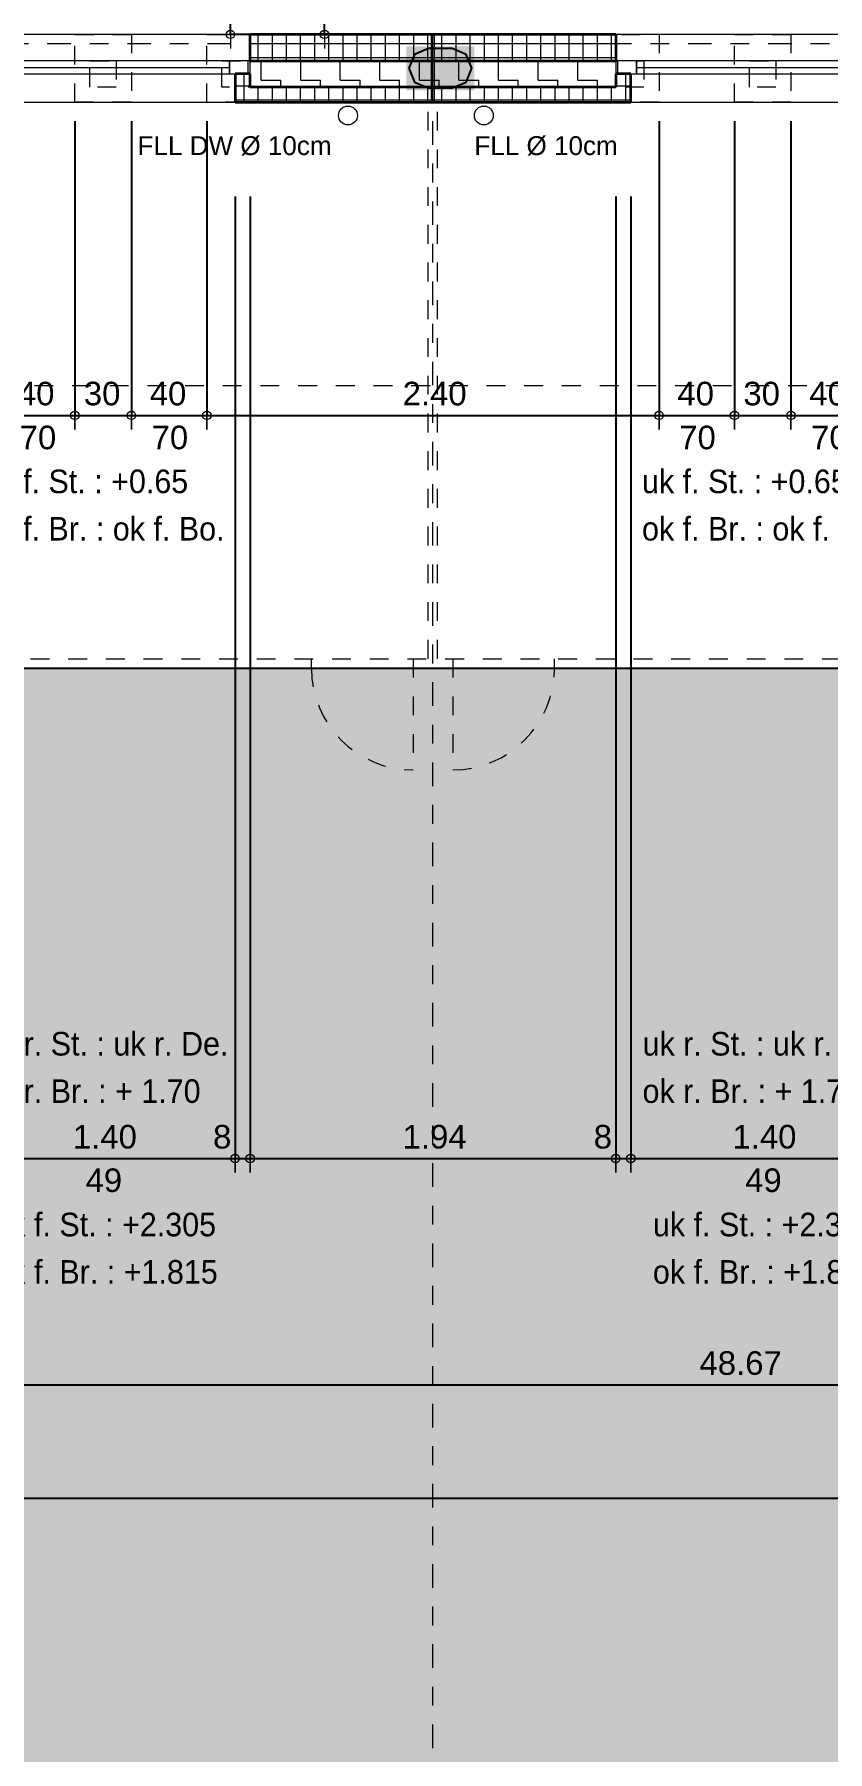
# Model space of a CAD drawing. Header units: metres. Extents: x -117 to -12, y 122 to 163.
# Drawn here: x -56.54 to -52.33, y 126.69 to 135.8 of the extents above; entities that cross this region are included whole.
import ezdxf

# ---------------------------------------------------------------- set-up
doc = ezdxf.new("R2010")
doc.units = ezdxf.units.M
doc.header["$PDMODE"] = 65
for name, pattern in [('AUSGEZOGEN', [0]), ('GETRENNT2_S10', [0.255, 0.125, -0.065, 0, -0.065]), ('PHANTOM2_S8', [0.13, 0.05, -0.04, 0, -0.04]), ('PUNKT2_S9', [0.175, 0.075, -0.05, 0, -0.05]), ('STRICHLINIE2_S3', [0.125, 0.075, -0.05]), ('STRICHLINIE_S4', [0.165, 0.125, -0.04]), ('VERDECKT2_S2', [0.09, 0.05, -0.04])]:
    doc.linetypes.add(name, pattern=pattern)
doc.layers.add('XR$1$_3807', color=7, linetype='Continuous')
for name, color, linetype, lineweight in [('XR$1$Bauachsen_grob', 7, 'GETRENNT2_S10', 13), ('XR$1$Bauherr', 203, 'VERDECKT2_S2', 13), ('XR$1$Beton_verdeckt_vorne', 7, 'STRICHLINIE2_S3', 13), ('XR$1$Daemmung', 7, 'AUSGEZOGEN', 18), ('XR$1$Fenster', 7, 'AUSGEZOGEN', 18), ('XR$1$Fensterbruestung', 7, 'AUSGEZOGEN', 25), ('XR$1$Gartenanlagen', 117, 'STRICHLINIE_S4', 13), ('XR$1$Hilfskonstruktion', 5, 'VERDECKT2_S2', 13), ('XR$1$Sanitaer_Allgemein_HK', 5, 'VERDECKT2_S2', 25), ('XR$1$Strasse__Wege', 117, 'AUSGEZOGEN', 25), ('XR$1$Text_Koten', 7, 'AUSGEZOGEN', 25), ('XR$1$Text_Werkplan_Ausfuehrung', 7, 'AUSGEZOGEN', 25), ('XR$1$Wand_Fertigelement', 7, 'AUSGEZOGEN', 35), ('XR$1$Werkplan-_Ausfuehrungsmasse', 7, 'AUSGEZOGEN', 13)]:
    doc.layers.add(name, color=color, linetype=linetype, lineweight=lineweight)
doc.styles.add('ARIAL', font='ARIAL.TTF')
doc.dimstyles.new('_DIMSTYLE_10', dxfattribs={"dimtxt": 0.125, "dimasz": 0.15, "dimexe": 0, "dimexo": 0, "dimgap": 0.0625, "dimtad": 2, "dimdec": 1, "dimlfac": 100, "dimrnd": 0.5, "dimzin": 4, "dimdsep": 46, "dimtxsty": 'ARIAL', "dimblk1": 'ALL_ML_KREIS', "dimblk2": 'ALL_ML_KREIS', "dimsah": 1, "dimcen": 0, "dimclrd": 256, "dimclre": 256, "dimclrt": 256, "dimadec": 0, "dimazin": 0, "dimtfac": 1, "dimtdec": 0, "dimtix": 1, "dimtmove": 2, "dimatfit": 3, "dimfxl": 0, "dimtvp": 1.2, "dimtzin": 0, "dimlwd": 0, "dimlwe": -1, "dimarcsym": 0})
doc.dimstyles.new('_DIMSTYLE_11', dxfattribs={"dimtxt": 0.125, "dimasz": 0.15, "dimexe": 0, "dimexo": 0, "dimgap": 0.0625, "dimtad": 2, "dimdec": 3, "dimrnd": 0.005, "dimzin": 4, "dimdsep": 46, "dimtxsty": 'ARIAL', "dimblk1": 'ALL_ML_KREIS', "dimblk2": 'ALL_ML_KREIS', "dimsah": 1, "dimcen": 0, "dimclrd": 256, "dimclre": 256, "dimclrt": 256, "dimadec": 0, "dimazin": 0, "dimtfac": 1, "dimtdec": 0, "dimtix": 1, "dimtmove": 2, "dimatfit": 3, "dimfxl": 0, "dimtzin": 0, "dimlwd": 0, "dimlwe": -1, "dimarcsym": 0})
doc.dimstyles.new('_DIMSTYLE_12', dxfattribs={"dimtxt": 0.125, "dimasz": 0.15, "dimexe": 0, "dimexo": 0, "dimgap": 0.0625, "dimtad": 2, "dimrnd": 0.005, "dimzin": 4, "dimdsep": 46, "dimtxsty": 'ARIAL', "dimblk1": 'ALL_ML_KREIS', "dimblk2": 'ALL_ML_KREIS', "dimsah": 1, "dimcen": 0, "dimclrd": 256, "dimclre": 256, "dimclrt": 256, "dimadec": 0, "dimazin": 0, "dimtfac": 1, "dimtdec": 0, "dimtix": 1, "dimtmove": 2, "dimatfit": 3, "dimfxl": 0, "dimtzin": 0, "dimlwd": 0, "dimlwe": -1, "dimarcsym": 0})
pattern_1 = [(0, (0, 0), (0, 0.075), []), (90, (0, 0), (-0.075, 5e-18), [])]

# ---------------------------------------------------------------- blocks, each defined once
blk = doc.blocks.new('COMPLEXOBJECT_2')
at = {"layer": 'XR$1$Bauherr', "linetype": 'PHANTOM2_S8'}
blk.add_line((-72.1382, 133.9371), (-28.4581, 133.9371), dxfattribs=at)
blk = doc.blocks.new('COMPLEXOBJECT_3')
at = {"layer": 'XR$1$Bauherr'}
for p, q in [((-54.4481, 132.488), (-54.4481, 135.438)), ((-54.3981, 132.488), (-54.3981, 135.438)), ((-71.5581, 132.488), (-31.5681, 132.488)), ((-55.0681, 132.438), (-55.0681, 132.488)), ((-54.5281, 132.488), (-54.5281, 131.898)), ((-54.3181, 132.488), (-54.3181, 131.898)), ((-53.7781, 132.438), (-53.7781, 132.488)), ((-71.6081, 132.438), (-31.5181, 132.438))]:
    blk.add_line(p, q, dxfattribs=at)
for centre, start, end in [((-54.5281, 132.438), 180, 270), ((-54.3181, 132.438), 270, 0)]:
    blk.add_arc(centre, 0.54, start, end, dxfattribs=at)
blk = doc.blocks.new('COMPLEXOBJECT_16')
at = {"layer": 'XR$1$Beton_verdeckt_vorne'}
for p, q in [((-56.3231, 135.798), (-56.0231, 135.798)), ((-56.3231, 135.438), (-56.3231, 135.798)), ((-56.0231, 135.798), (-56.0231, 135.438)), ((-55.6231, 135.798), (-53.2231, 135.798)), ((-55.6231, 135.438), (-55.6231, 135.798)), ((-53.2231, 135.798), (-53.2231, 135.438)), ((-52.8231, 135.798), (-52.5231, 135.798)), ((-52.8231, 135.438), (-52.8231, 135.798)), ((-52.5231, 135.798), (-52.5231, 135.438)), ((-56.2431, 135.518), (-56.2431, 135.658)), ((-56.2431, 135.658), (-56.1031, 135.658)), ((-56.1031, 135.658), (-56.1031, 135.518)), ((-55.5431, 135.518), (-55.5431, 135.658)), ((-55.5431, 135.658), (-53.3031, 135.658)), ((-53.3031, 135.658), (-53.3031, 135.518)), ((-52.7431, 135.518), (-52.7431, 135.658)), ((-52.7431, 135.658), (-52.6031, 135.658)), ((-52.6031, 135.658), (-52.6031, 135.518)), ((-56.1031, 135.518), (-56.2431, 135.518)), ((-53.3031, 135.518), (-55.5431, 135.518)), ((-52.6031, 135.518), (-52.7431, 135.518)), ((-56.0231, 135.438), (-56.3231, 135.438)), ((-53.2231, 135.438), (-55.6231, 135.438)), ((-52.5231, 135.438), (-52.8231, 135.438))]:
    blk.add_line(p, q, dxfattribs=at)
blk = doc.blocks.new('ALL_ML_KREIS')
at = {"color": 0, "linetype": 'ByBlock', "lineweight": -2}
for p, q in [((-1, 0), (0.5, 0)), ((0, -0.5), (0, 0.5))]:
    blk.add_line(p, q, dxfattribs=at)
blk.add_circle((0, 0), 0.15, dxfattribs=at)
blk = doc.blocks.new('*D266')
at = {"layer": 'DEFPOINTS'}
for p in [(-77.1306, 135.438), (-19.9881, 130.838), (-77.1306, 128.038)]:
    blk.add_point(p, dxfattribs=at)
at = {"layer": 'XR$1$Werkplan-_Ausfuehrungsmasse', "lineweight": -2}
for p, q in [((-77.1306, 128.638), (-77.1306, 128.038)), ((-19.9881, 128.638), (-19.9881, 128.038)), ((-77.1306, 128.038), (-19.9881, 128.038))]:
    blk.add_line(p, q, dxfattribs=at)
at = {"layer": 'XR$1$Werkplan-_Ausfuehrungsmasse', "xscale": 0.15, "yscale": 0.15, "zscale": 0.15, "rotation": 180}
blk.add_blockref('ALL_ML_KREIS', (-77.1306, 128.038), dxfattribs=at)
at = {"layer": 'XR$1$Werkplan-_Ausfuehrungsmasse', "xscale": 0.15, "yscale": 0.15, "zscale": 0.15}
blk.add_blockref('ALL_ML_KREIS', (-19.9881, 128.038), dxfattribs=at)
at = {"layer": 'XR$1$Werkplan-_Ausfuehrungsmasse', "insert": (-48.5549, 128.1527), "char_height": 0.125, "width": 0.625, "attachment_point": 5, "style": 'ARIAL'}
blk.add_mtext('\\A1;{\\A1;{57.14\\H0.082500;\\S^ ;}}', dxfattribs=at)
blk = doc.blocks.new('*D268')
at = {"layer": 'DEFPOINTS'}
for p in [(-77.1306, 135.438), (-28.4581, 130.838), (-77.1306, 128.638)]:
    blk.add_point(p, dxfattribs=at)
at = {"layer": 'XR$1$Werkplan-_Ausfuehrungsmasse', "lineweight": -2}
for p, q in [((-77.1306, 129.838), (-77.1306, 128.638)), ((-28.4581, 129.838), (-28.4581, 128.638)), ((-77.1306, 128.638), (-28.4581, 128.638))]:
    blk.add_line(p, q, dxfattribs=at)
at = {"layer": 'XR$1$Werkplan-_Ausfuehrungsmasse', "xscale": 0.15, "yscale": 0.15, "zscale": 0.15, "rotation": 180}
blk.add_blockref('ALL_ML_KREIS', (-77.1306, 128.638), dxfattribs=at)
at = {"layer": 'XR$1$Werkplan-_Ausfuehrungsmasse', "xscale": 0.15, "yscale": 0.15, "zscale": 0.15}
blk.add_blockref('ALL_ML_KREIS', (-28.4581, 128.638), dxfattribs=at)
at = {"layer": 'XR$1$Werkplan-_Ausfuehrungsmasse', "insert": (-52.7901, 128.7527), "char_height": 0.125, "width": 0.625, "attachment_point": 5, "style": 'ARIAL'}
blk.add_mtext('\\A1;{\\A1;{48.67\\H0.082500;\\S^ ;}}', dxfattribs=at)
blk = doc.blocks.new('*D346')
at = {"layer": 'DEFPOINTS'}
for p in [(-54.4981, 138.893), (-54.9981, 135.798), (-54.4981, 135.798)]:
    blk.add_point(p, dxfattribs=at)
at = {"layer": 'XR$1$Werkplan-_Ausfuehrungsmasse', "lineweight": -2}
for p, q in [((-54.5981, 138.893), (-54.9981, 138.893)), ((-54.9981, 135.798), (-54.9981, 138.893)), ((-54.5981, 135.798), (-54.9981, 135.798))]:
    blk.add_line(p, q, dxfattribs=at)
at = {"layer": 'XR$1$Werkplan-_Ausfuehrungsmasse', "xscale": 0.15, "yscale": 0.15, "zscale": 0.15}
for p, rotation in [((-54.9981, 138.893), 90), ((-54.9981, 135.798), 270)]:
    blk.add_blockref('ALL_ML_KREIS', p, dxfattribs=dict(at, rotation=rotation))
at = {"layer": 'XR$1$Werkplan-_Ausfuehrungsmasse', "insert": (-55.1128, 137.3673), "char_height": 0.125, "width": 0.625, "attachment_point": 5, "rotation": 90, "style": 'ARIAL'}
blk.add_mtext('\\A1;{\\A1;{3.09\\H0.082500;\\S5^ ;}}', dxfattribs=at)
blk = doc.blocks.new('*D351')
at = {"layer": 'DEFPOINTS'}
for p in [(-54.4981, 138.868), (-55.4981, 135.798), (-54.4981, 135.798)]:
    blk.add_point(p, dxfattribs=at)
at = {"layer": 'XR$1$Werkplan-_Ausfuehrungsmasse', "lineweight": -2}
for p, q in [((-54.5981, 138.868), (-55.4981, 138.868)), ((-55.4981, 135.798), (-55.4981, 138.868)), ((-55.0981, 135.798), (-55.4981, 135.798))]:
    blk.add_line(p, q, dxfattribs=at)
at = {"layer": 'XR$1$Werkplan-_Ausfuehrungsmasse', "xscale": 0.15, "yscale": 0.15, "zscale": 0.15}
for p, rotation in [((-55.4981, 138.868), 90), ((-55.4981, 135.798), 270)]:
    blk.add_blockref('ALL_ML_KREIS', p, dxfattribs=dict(at, rotation=rotation))
at = {"layer": 'XR$1$Werkplan-_Ausfuehrungsmasse', "insert": (-55.6128, 137.3421), "char_height": 0.125, "width": 0.5, "attachment_point": 5, "rotation": 90, "style": 'ARIAL'}
blk.add_mtext('\\A1;{\\A1;{3.07\\H0.082500;\\S^ ;}}', dxfattribs=at)
blk = doc.blocks.new('COMPLEXOBJECT_20')
at = {"layer": 'XR$1$Bauachsen_grob', "color": 8}
for p, q in [((-54.4231, 126.7126), (-54.4231, 153.848)), ((-14.2693, 135.748), (-86.2481, 135.748))]:
    blk.add_line(p, q, dxfattribs=at)
blk = doc.blocks.new('Fenster_$F1')
at = {"layer": 'XR$1$_3807', "color": 7, "linetype": 'AUSGEZOGEN', "lineweight": 13}
blk.add_line((0.11, 0.035), (1.45, 0.035), dxfattribs=at)
for points in [[(0.01, 0), (0.11, 0), (0.11, 0.07), (0.01, 0.07), (0.01, 0)], [(0.11, 0), (1.45, 0), (1.45, 0.07), (0.11, 0.07), (0.11, 0)], [(1.45, 0), (1.55, 0), (1.55, 0.07), (1.45, 0.07), (1.45, 0)]]:
    blk.add_lwpolyline(points, close=True, dxfattribs=at)
blk = doc.blocks.new('*D769')
at = {"layer": 'DEFPOINTS'}
for p in [(-56.7231, 135.438), (-56.3231, 135.438), (-56.7231, 133.778)]:
    blk.add_point(p, dxfattribs=at)
at = {"layer": 'XR$1$Werkplan-_Ausfuehrungsmasse', "lineweight": -2}
for p, q in [((-56.7231, 135.338), (-56.7231, 133.778)), ((-56.3231, 135.338), (-56.3231, 133.778)), ((-56.7231, 133.778), (-56.3231, 133.778))]:
    blk.add_line(p, q, dxfattribs=at)
at = {"layer": 'XR$1$Werkplan-_Ausfuehrungsmasse', "xscale": 0.15, "yscale": 0.15, "zscale": 0.15, "rotation": 180}
blk.add_blockref('ALL_ML_KREIS', (-56.7231, 133.778), dxfattribs=at)
at = {"layer": 'XR$1$Werkplan-_Ausfuehrungsmasse', "xscale": 0.15, "yscale": 0.15, "zscale": 0.15}
blk.add_blockref('ALL_ML_KREIS', (-56.3231, 133.778), dxfattribs=at)
at = {"layer": 'XR$1$Werkplan-_Ausfuehrungsmasse', "insert": (-56.5286, 133.8927), "char_height": 0.125, "width": 0.5, "attachment_point": 5, "style": 'ARIAL'}
blk.add_mtext('\\A1;{\\A1;{40\\H0.082500;\\S^ ;}}', dxfattribs=at)
at = {"layer": 'XR$1$Werkplan-_Ausfuehrungsmasse', "insert": (-56.6161, 133.7233), "char_height": 0.125, "width": 0.00625, "attachment_point": 1, "line_spacing_factor": 0.60241, "style": 'ARIAL'}
blk.add_mtext('\\A1;{70\\H0.082500;\\S^ ;}', dxfattribs=at)
blk = doc.blocks.new('*D770')
at = {"layer": 'DEFPOINTS'}
for p in [(-56.3231, 135.438), (-56.0231, 135.438), (-56.3231, 133.778)]:
    blk.add_point(p, dxfattribs=at)
at = {"layer": 'XR$1$Werkplan-_Ausfuehrungsmasse', "lineweight": -2}
for p, q in [((-56.3231, 135.338), (-56.3231, 133.778)), ((-56.0231, 135.338), (-56.0231, 133.778)), ((-56.3231, 133.778), (-56.0231, 133.778))]:
    blk.add_line(p, q, dxfattribs=at)
at = {"layer": 'XR$1$Werkplan-_Ausfuehrungsmasse', "xscale": 0.15, "yscale": 0.15, "zscale": 0.15, "rotation": 180}
blk.add_blockref('ALL_ML_KREIS', (-56.3231, 133.778), dxfattribs=at)
at = {"layer": 'XR$1$Werkplan-_Ausfuehrungsmasse', "xscale": 0.15, "yscale": 0.15, "zscale": 0.15}
blk.add_blockref('ALL_ML_KREIS', (-56.0231, 133.778), dxfattribs=at)
at = {"layer": 'XR$1$Werkplan-_Ausfuehrungsmasse', "insert": (-56.1786, 133.8928), "char_height": 0.125, "width": 0.5, "attachment_point": 5, "style": 'ARIAL'}
blk.add_mtext('\\A1;{\\A1;{30\\H0.082500;\\S^ ;}}', dxfattribs=at)
blk = doc.blocks.new('*D771')
at = {"layer": 'DEFPOINTS'}
for p in [(-56.0231, 135.438), (-55.6231, 135.438), (-56.0231, 133.778)]:
    blk.add_point(p, dxfattribs=at)
at = {"layer": 'XR$1$Werkplan-_Ausfuehrungsmasse', "lineweight": -2}
for p, q in [((-56.0231, 135.338), (-56.0231, 133.778)), ((-55.6231, 135.338), (-55.6231, 133.778)), ((-56.0231, 133.778), (-55.6231, 133.778))]:
    blk.add_line(p, q, dxfattribs=at)
at = {"layer": 'XR$1$Werkplan-_Ausfuehrungsmasse', "xscale": 0.15, "yscale": 0.15, "zscale": 0.15, "rotation": 180}
blk.add_blockref('ALL_ML_KREIS', (-56.0231, 133.778), dxfattribs=at)
at = {"layer": 'XR$1$Werkplan-_Ausfuehrungsmasse', "xscale": 0.15, "yscale": 0.15, "zscale": 0.15}
blk.add_blockref('ALL_ML_KREIS', (-55.6231, 133.778), dxfattribs=at)
at = {"layer": 'XR$1$Werkplan-_Ausfuehrungsmasse', "insert": (-55.8286, 133.8927), "char_height": 0.125, "width": 0.5, "attachment_point": 5, "style": 'ARIAL'}
blk.add_mtext('\\A1;{\\A1;{40\\H0.082500;\\S^ ;}}', dxfattribs=at)
at = {"layer": 'XR$1$Werkplan-_Ausfuehrungsmasse', "insert": (-55.9161, 133.7233), "char_height": 0.125, "width": 0.00625, "attachment_point": 1, "line_spacing_factor": 0.60241, "style": 'ARIAL'}
blk.add_mtext('\\A1;{70\\H0.082500;\\S^ ;}', dxfattribs=at)
blk = doc.blocks.new('*D772')
at = {"layer": 'DEFPOINTS'}
for p in [(-55.6231, 135.438), (-53.2231, 135.438), (-55.6231, 133.778)]:
    blk.add_point(p, dxfattribs=at)
at = {"layer": 'XR$1$Werkplan-_Ausfuehrungsmasse', "lineweight": -2}
for p, q in [((-55.6231, 135.338), (-55.6231, 133.778)), ((-53.2231, 135.338), (-53.2231, 133.778)), ((-55.6231, 133.778), (-53.2231, 133.778))]:
    blk.add_line(p, q, dxfattribs=at)
at = {"layer": 'XR$1$Werkplan-_Ausfuehrungsmasse', "xscale": 0.15, "yscale": 0.15, "zscale": 0.15, "rotation": 180}
blk.add_blockref('ALL_ML_KREIS', (-55.6231, 133.778), dxfattribs=at)
at = {"layer": 'XR$1$Werkplan-_Ausfuehrungsmasse', "xscale": 0.15, "yscale": 0.15, "zscale": 0.15}
blk.add_blockref('ALL_ML_KREIS', (-53.2231, 133.778), dxfattribs=at)
at = {"layer": 'XR$1$Werkplan-_Ausfuehrungsmasse', "insert": (-54.4139, 133.8927), "char_height": 0.125, "width": 0.5, "attachment_point": 5, "style": 'ARIAL'}
blk.add_mtext('\\A1;{\\A1;{2.40\\H0.082500;\\S^ ;}}', dxfattribs=at)
blk = doc.blocks.new('*D773')
at = {"layer": 'DEFPOINTS'}
for p in [(-53.2231, 135.438), (-52.8231, 135.438), (-53.2231, 133.778)]:
    blk.add_point(p, dxfattribs=at)
at = {"layer": 'XR$1$Werkplan-_Ausfuehrungsmasse', "lineweight": -2}
for p, q in [((-53.2231, 135.338), (-53.2231, 133.778)), ((-52.8231, 135.338), (-52.8231, 133.778)), ((-53.2231, 133.778), (-52.8231, 133.778))]:
    blk.add_line(p, q, dxfattribs=at)
at = {"layer": 'XR$1$Werkplan-_Ausfuehrungsmasse', "xscale": 0.15, "yscale": 0.15, "zscale": 0.15, "rotation": 180}
blk.add_blockref('ALL_ML_KREIS', (-53.2231, 133.778), dxfattribs=at)
at = {"layer": 'XR$1$Werkplan-_Ausfuehrungsmasse', "xscale": 0.15, "yscale": 0.15, "zscale": 0.15}
blk.add_blockref('ALL_ML_KREIS', (-52.8231, 133.778), dxfattribs=at)
at = {"layer": 'XR$1$Werkplan-_Ausfuehrungsmasse', "insert": (-53.0286, 133.8927), "char_height": 0.125, "width": 0.5, "attachment_point": 5, "style": 'ARIAL'}
blk.add_mtext('\\A1;{\\A1;{40\\H0.082500;\\S^ ;}}', dxfattribs=at)
at = {"layer": 'XR$1$Werkplan-_Ausfuehrungsmasse', "insert": (-53.1161, 133.7233), "char_height": 0.125, "width": 0.00625, "attachment_point": 1, "line_spacing_factor": 0.60241, "style": 'ARIAL'}
blk.add_mtext('\\A1;{70\\H0.082500;\\S^ ;}', dxfattribs=at)
blk = doc.blocks.new('*D774')
at = {"layer": 'DEFPOINTS'}
for p in [(-52.8231, 135.438), (-52.5231, 135.438), (-52.8231, 133.778)]:
    blk.add_point(p, dxfattribs=at)
at = {"layer": 'XR$1$Werkplan-_Ausfuehrungsmasse', "lineweight": -2}
for p, q in [((-52.8231, 135.338), (-52.8231, 133.778)), ((-52.5231, 135.338), (-52.5231, 133.778)), ((-52.8231, 133.778), (-52.5231, 133.778))]:
    blk.add_line(p, q, dxfattribs=at)
at = {"layer": 'XR$1$Werkplan-_Ausfuehrungsmasse', "xscale": 0.15, "yscale": 0.15, "zscale": 0.15, "rotation": 180}
blk.add_blockref('ALL_ML_KREIS', (-52.8231, 133.778), dxfattribs=at)
at = {"layer": 'XR$1$Werkplan-_Ausfuehrungsmasse', "xscale": 0.15, "yscale": 0.15, "zscale": 0.15}
blk.add_blockref('ALL_ML_KREIS', (-52.5231, 133.778), dxfattribs=at)
at = {"layer": 'XR$1$Werkplan-_Ausfuehrungsmasse', "insert": (-52.6786, 133.8928), "char_height": 0.125, "width": 0.5, "attachment_point": 5, "style": 'ARIAL'}
blk.add_mtext('\\A1;{\\A1;{30\\H0.082500;\\S^ ;}}', dxfattribs=at)
blk = doc.blocks.new('*D775')
at = {"layer": 'DEFPOINTS'}
for p in [(-52.5231, 135.438), (-52.1231, 135.438), (-52.5231, 133.778)]:
    blk.add_point(p, dxfattribs=at)
at = {"layer": 'XR$1$Werkplan-_Ausfuehrungsmasse', "lineweight": -2}
for p, q in [((-52.5231, 135.338), (-52.5231, 133.778)), ((-52.1231, 135.338), (-52.1231, 133.778)), ((-52.5231, 133.778), (-52.1231, 133.778))]:
    blk.add_line(p, q, dxfattribs=at)
at = {"layer": 'XR$1$Werkplan-_Ausfuehrungsmasse', "xscale": 0.15, "yscale": 0.15, "zscale": 0.15, "rotation": 180}
blk.add_blockref('ALL_ML_KREIS', (-52.5231, 133.778), dxfattribs=at)
at = {"layer": 'XR$1$Werkplan-_Ausfuehrungsmasse', "xscale": 0.15, "yscale": 0.15, "zscale": 0.15}
blk.add_blockref('ALL_ML_KREIS', (-52.1231, 133.778), dxfattribs=at)
at = {"layer": 'XR$1$Werkplan-_Ausfuehrungsmasse', "insert": (-52.3286, 133.8927), "char_height": 0.125, "width": 0.5, "attachment_point": 5, "style": 'ARIAL'}
blk.add_mtext('\\A1;{\\A1;{40\\H0.082500;\\S^ ;}}', dxfattribs=at)
at = {"layer": 'XR$1$Werkplan-_Ausfuehrungsmasse', "insert": (-52.4161, 133.7233), "char_height": 0.125, "width": 0.00625, "attachment_point": 1, "line_spacing_factor": 0.60241, "style": 'ARIAL'}
blk.add_mtext('\\A1;{70\\H0.082500;\\S^ ;}', dxfattribs=at)
blk = doc.blocks.new('*D833')
at = {"layer": 'DEFPOINTS'}
for p in [(-56.8731, 135.438), (-55.4731, 135.438), (-56.8731, 129.838)]:
    blk.add_point(p, dxfattribs=at)
at = {"layer": 'XR$1$Werkplan-_Ausfuehrungsmasse', "lineweight": -2}
for p, q in [((-56.8731, 134.938), (-56.8731, 129.838)), ((-55.4731, 134.938), (-55.4731, 129.838)), ((-56.8731, 129.838), (-55.4731, 129.838))]:
    blk.add_line(p, q, dxfattribs=at)
at = {"layer": 'XR$1$Werkplan-_Ausfuehrungsmasse', "xscale": 0.15, "yscale": 0.15, "zscale": 0.15, "rotation": 180}
blk.add_blockref('ALL_ML_KREIS', (-56.8731, 129.838), dxfattribs=at)
at = {"layer": 'XR$1$Werkplan-_Ausfuehrungsmasse', "xscale": 0.15, "yscale": 0.15, "zscale": 0.15}
blk.add_blockref('ALL_ML_KREIS', (-55.4731, 129.838), dxfattribs=at)
at = {"layer": 'XR$1$Werkplan-_Ausfuehrungsmasse', "insert": (-56.1639, 129.9527), "char_height": 0.125, "width": 0.5, "attachment_point": 5, "style": 'ARIAL'}
blk.add_mtext('\\A1;{\\A1;{1.40\\H0.082500;\\S^ ;}}', dxfattribs=at)
at = {"layer": 'XR$1$Werkplan-_Ausfuehrungsmasse', "insert": (-56.2664, 129.7854), "char_height": 0.125, "width": 0.00625, "attachment_point": 1, "line_spacing_factor": 0.60241, "style": 'ARIAL'}
blk.add_mtext('\\A1;{49\\H0.082500;\\S^ ;}', dxfattribs=at)
blk = doc.blocks.new('*D834')
at = {"layer": 'DEFPOINTS'}
for p in [(-55.3931, 135.518), (-55.4731, 135.438), (-55.4731, 129.838)]:
    blk.add_point(p, dxfattribs=at)
at = {"layer": 'XR$1$Werkplan-_Ausfuehrungsmasse', "lineweight": -2}
for p, q in [((-55.4731, 134.938), (-55.4731, 129.838)), ((-55.3931, 134.938), (-55.3931, 129.838)), ((-55.4731, 129.838), (-55.3931, 129.838))]:
    blk.add_line(p, q, dxfattribs=at)
at = {"layer": 'XR$1$Werkplan-_Ausfuehrungsmasse', "xscale": 0.15, "yscale": 0.15, "zscale": 0.15, "rotation": 180}
blk.add_blockref('ALL_ML_KREIS', (-55.4731, 129.838), dxfattribs=at)
at = {"layer": 'XR$1$Werkplan-_Ausfuehrungsmasse', "xscale": 0.15, "yscale": 0.15, "zscale": 0.15}
blk.add_blockref('ALL_ML_KREIS', (-55.3931, 129.838), dxfattribs=at)
at = {"layer": 'XR$1$Werkplan-_Ausfuehrungsmasse', "insert": (-55.5413, 129.9527), "char_height": 0.125, "width": 0.375, "attachment_point": 5, "style": 'ARIAL'}
blk.add_mtext('\\A1;{\\A1;{8\\H0.082500;\\S^ ;}}', dxfattribs=at)
blk = doc.blocks.new('*D835')
at = {"layer": 'DEFPOINTS'}
for p in [(-55.3931, 135.518), (-53.4531, 135.518), (-55.3931, 129.838)]:
    blk.add_point(p, dxfattribs=at)
at = {"layer": 'XR$1$Werkplan-_Ausfuehrungsmasse', "lineweight": -2}
for p, q in [((-55.3931, 134.938), (-55.3931, 129.838)), ((-53.4531, 134.938), (-53.4531, 129.838)), ((-55.3931, 129.838), (-53.4531, 129.838))]:
    blk.add_line(p, q, dxfattribs=at)
at = {"layer": 'XR$1$Werkplan-_Ausfuehrungsmasse', "xscale": 0.15, "yscale": 0.15, "zscale": 0.15, "rotation": 180}
blk.add_blockref('ALL_ML_KREIS', (-55.3931, 129.838), dxfattribs=at)
at = {"layer": 'XR$1$Werkplan-_Ausfuehrungsmasse', "xscale": 0.15, "yscale": 0.15, "zscale": 0.15}
blk.add_blockref('ALL_ML_KREIS', (-53.4531, 129.838), dxfattribs=at)
at = {"layer": 'XR$1$Werkplan-_Ausfuehrungsmasse', "insert": (-54.4138, 129.9527), "char_height": 0.125, "width": 0.5, "attachment_point": 5, "style": 'ARIAL'}
blk.add_mtext('\\A1;{\\A1;{1.94\\H0.082500;\\S^ ;}}', dxfattribs=at)
blk = doc.blocks.new('*D836')
at = {"layer": 'DEFPOINTS'}
for p in [(-53.4531, 135.518), (-53.3731, 135.438), (-53.4531, 129.838)]:
    blk.add_point(p, dxfattribs=at)
at = {"layer": 'XR$1$Werkplan-_Ausfuehrungsmasse', "lineweight": -2}
for p, q in [((-53.4531, 134.938), (-53.4531, 129.838)), ((-53.3731, 134.938), (-53.3731, 129.838)), ((-53.4531, 129.838), (-53.3731, 129.838))]:
    blk.add_line(p, q, dxfattribs=at)
at = {"layer": 'XR$1$Werkplan-_Ausfuehrungsmasse', "xscale": 0.15, "yscale": 0.15, "zscale": 0.15, "rotation": 180}
blk.add_blockref('ALL_ML_KREIS', (-53.4531, 129.838), dxfattribs=at)
at = {"layer": 'XR$1$Werkplan-_Ausfuehrungsmasse', "xscale": 0.15, "yscale": 0.15, "zscale": 0.15}
blk.add_blockref('ALL_ML_KREIS', (-53.3731, 129.838), dxfattribs=at)
at = {"layer": 'XR$1$Werkplan-_Ausfuehrungsmasse', "insert": (-53.5213, 129.9527), "char_height": 0.125, "width": 0.375, "attachment_point": 5, "style": 'ARIAL'}
blk.add_mtext('\\A1;{\\A1;{8\\H0.082500;\\S^ ;}}', dxfattribs=at)
blk = doc.blocks.new('*D837')
at = {"layer": 'DEFPOINTS'}
for p in [(-53.3731, 135.438), (-51.9731, 135.438), (-53.3731, 129.838)]:
    blk.add_point(p, dxfattribs=at)
at = {"layer": 'XR$1$Werkplan-_Ausfuehrungsmasse', "lineweight": -2}
for p, q in [((-53.3731, 134.938), (-53.3731, 129.838)), ((-51.9731, 134.938), (-51.9731, 129.838)), ((-53.3731, 129.838), (-51.9731, 129.838))]:
    blk.add_line(p, q, dxfattribs=at)
at = {"layer": 'XR$1$Werkplan-_Ausfuehrungsmasse', "xscale": 0.15, "yscale": 0.15, "zscale": 0.15, "rotation": 180}
blk.add_blockref('ALL_ML_KREIS', (-53.3731, 129.838), dxfattribs=at)
at = {"layer": 'XR$1$Werkplan-_Ausfuehrungsmasse', "xscale": 0.15, "yscale": 0.15, "zscale": 0.15}
blk.add_blockref('ALL_ML_KREIS', (-51.9731, 129.838), dxfattribs=at)
at = {"layer": 'XR$1$Werkplan-_Ausfuehrungsmasse', "insert": (-52.6639, 129.9527), "char_height": 0.125, "width": 0.5, "attachment_point": 5, "style": 'ARIAL'}
blk.add_mtext('\\A1;{\\A1;{1.40\\H0.082500;\\S^ ;}}', dxfattribs=at)
at = {"layer": 'XR$1$Werkplan-_Ausfuehrungsmasse', "insert": (-52.7664, 129.7854), "char_height": 0.125, "width": 0.00625, "attachment_point": 1, "line_spacing_factor": 0.60241, "style": 'ARIAL'}
blk.add_mtext('\\A1;{49\\H0.082500;\\S^ ;}', dxfattribs=at)

msp = doc.modelspace()

# ---------------------------------------------------------------- hatches: boundary and pattern name
at = {"layer": 'XR$1$Daemmung', "lineweight": 13}
h = msp.add_hatch(dxfattribs=at)
h.set_pattern_fill('MUSTER', color=256, scale=0.105, style=0, pattern_type=2)
h.set_pattern_definition([(0, (0.21, 0.21), (0.105, 0.105), [0.105, -0.105]), (90, (0.21, 0.21), (-0.105, 0.105), [0.105, -0.105])])
h.paths.add_polyline_path([(-55.3931, 135.658), (-55.3931, 135.518), (-53.4531, 135.518), (-53.4531, 135.658)], flags=0)
at = {"layer": 'XR$1$Gartenanlagen', "linetype": 'AUSGEZOGEN', "lineweight": -3}
h = msp.add_hatch(color=254, dxfattribs=at)
h.paths.add_polyline_path([(-28.4581, 146.738), (-28.4581, 149.458), (-28.4581, 149.758), (-30.393, 151.7134), (-32.1607, 149.9457), (-33.9285, 151.7134), (-35.6963, 149.9457), (-37.464, 151.7134), (-39.2318, 149.9457), (-45.449, 156.158), (-71.7431, 156.158), (-71.7431, 146.738)])
h.paths.add_polyline_path([(-80.8054, 151.7796), (-80.8054, 156.158), (-98.7957, 156.158), (-99.026, 156.1587), (-99.026, 156.158), (-99.1625, 156.0402), (-104.6764, 151.253), (-108.8664, 122.9999), (-31.5181, 122.8431), (-31.5181, 132.438), (-71.6081, 132.438), (-71.6081, 135.438), (-72.4331, 135.438), (-72.4331, 135.378), (-73.4331, 135.378), (-73.4331, 135.438), (-80.1306, 135.438), (-80.1306, 143.738), (-75.4451, 143.738), (-75.4451, 151.7796)])
h.paths.add_polyline_path([(-83.0212, 153.948), (-83.0212, 154.448), (-86.9116, 154.448), (-86.9116, 153.948)])
h.paths.add_polyline_path([(-86.9116, 145.648), (-86.9116, 145.148), (-83.0212, 145.148), (-83.0212, 145.648)])
h.paths.add_polyline_path([(-87.8415, 144.748), (-87.8415, 155.348), (-82.6212, 155.348), (-82.6212, 144.748)], flags=16)
at = {"layer": 'XR$1$Text_Werkplan_Ausfuehrung'}
msp.add_hatch(color=7, dxfattribs=at).paths.add_polyline_path([(-54.5633, 135.5014), (-54.2029, 135.5014), (-54.2029, 135.7347), (-54.5633, 135.7347), (-54.5633, 135.618), (-54.5633, 135.618)])
h = msp.add_hatch(color=55, dxfattribs=at)
h.paths.add_polyline_path([(-54.3213, 135.5597), (-54.3712, 135.6847), (-54.3981, 135.6847), (-54.4467, 135.5597), (-54.4199, 135.5597), (-54.4095, 135.5881), (-54.3596, 135.5881), (-54.3487, 135.5597)])
h.paths.add_polyline_path([(-54.385, 135.6556), (-54.3677, 135.6093), (-54.4018, 135.6093)], flags=16)
at = {"layer": 'XR$1$Wand_Fertigelement', "lineweight": 13}
h = msp.add_hatch(dxfattribs=at)
h.set_pattern_fill('SCHRAFFUR_7', color=256, scale=0.05, style=0, pattern_type=2)
h.set_pattern_definition(pattern_1)
h.paths.add_polyline_path([(-53.4531, 135.798), (-55.3931, 135.798), (-55.3931, 135.658), (-53.4531, 135.658)], flags=0)
h = msp.add_hatch(dxfattribs=at)
h.set_pattern_fill('SCHRAFFUR_7', color=256, scale=0.05, style=0, pattern_type=2)
h.set_pattern_definition(pattern_1)
h.paths.add_polyline_path([(-55.3931, 135.438), (-55.3931, 135.518), (-55.3931, 135.588), (-55.4731, 135.588), (-55.4731, 135.518), (-55.4731, 135.438)], flags=0)
h = msp.add_hatch(dxfattribs=at)
h.set_pattern_fill('SCHRAFFUR_7', color=256, scale=0.05, style=0, pattern_type=2)
h.set_pattern_definition(pattern_1)
h.paths.add_polyline_path([(-53.3731, 135.438), (-53.3731, 135.518), (-53.3731, 135.588), (-53.4531, 135.588), (-53.4531, 135.518), (-53.4531, 135.438)], flags=0)
h = msp.add_hatch(dxfattribs=at)
h.set_pattern_fill('SCHRAFFUR_7', color=256, scale=0.05, style=0, pattern_type=2)
h.set_pattern_definition(pattern_1)
h.paths.add_polyline_path([(-53.4531, 135.438), (-53.4531, 135.518), (-55.3931, 135.518), (-55.3931, 135.438)], flags=0)

# ---------------------------------------------------------------- linework, layer by layer
at = {"layer": 'XR$1$Daemmung', "color": 5, "linetype": 'PUNKT2_S9', "lineweight": 13}
for p, q in [((-55.3931, 135.658), (-56.9531, 135.658)), ((-56.8731, 135.588), (-55.4731, 135.588)), ((-55.4731, 135.588), (-55.3931, 135.588)), ((-55.3931, 135.588), (-55.3931, 135.658)), ((-51.8931, 135.658), (-53.4531, 135.658)), ((-53.4531, 135.658), (-53.4531, 135.588)), ((-53.4531, 135.588), (-53.3731, 135.588)), ((-53.3731, 135.588), (-51.9731, 135.588))]:
    msp.add_line(p, q, dxfattribs=at)
at = {"layer": 'XR$1$Daemmung'}
for p, q in [((-55.3931, 135.588), (-55.3931, 135.658)), ((-53.4531, 135.658), (-55.3931, 135.658)), ((-53.4531, 135.658), (-53.4531, 135.588)), ((-55.3931, 135.518), (-53.4531, 135.518))]:
    msp.add_line(p, q, dxfattribs=at)
at = {"layer": 'XR$1$Fensterbruestung', "color": 7, "linetype": 'AUSGEZOGEN', "lineweight": 13}
for p, q in [((-55.3931, 135.798), (-56.9531, 135.798)), ((-51.8931, 135.798), (-53.4531, 135.798)), ((-56.8731, 135.438), (-55.4731, 135.438)), ((-53.3731, 135.438), (-51.9731, 135.438))]:
    msp.add_line(p, q, dxfattribs=at)
at = {"layer": 'XR$1$Hilfskonstruktion', "color": 30, "linetype": 'AUSGEZOGEN', "lineweight": 13}
for p, q in [((-54.4311, 135.438), (-54.4311, 135.798)), ((-54.4231, 135.438), (-54.4231, 135.798)), ((-54.4151, 135.438), (-54.4151, 135.798))]:
    msp.add_line(p, q, dxfattribs=at)
at = {"layer": 'XR$1$Sanitaer_Allgemein_HK', "color": 17, "linetype": 'AUSGEZOGEN', "lineweight": 13}
for centre in [(-54.8738, 135.368), (-54.1531, 135.368)]:
    msp.add_circle(centre, 0.05, dxfattribs=at)
at = {"layer": 'XR$1$Strasse__Wege', "color": 7}
msp.add_line((-71.6081, 132.438), (-31.5181, 132.438), dxfattribs=at)
at = {"layer": 'XR$1$Text_Werkplan_Ausfuehrung', "color": 124}
for p, q in [((-54.5203, 135.6917), (-54.5508, 135.618)), ((-54.4467, 135.7222), (-54.5203, 135.6917)), ((-54.3206, 135.7222), (-54.4467, 135.7222)), ((-54.2469, 135.6917), (-54.3206, 135.7222)), ((-54.2164, 135.618), (-54.2469, 135.6917)), ((-54.5508, 135.618), (-54.5203, 135.5444)), ((-54.2469, 135.5444), (-54.2164, 135.618)), ((-54.5203, 135.5444), (-54.4467, 135.5139)), ((-54.4467, 135.5139), (-54.3206, 135.5139)), ((-54.3206, 135.5139), (-54.2469, 135.5444))]:
    msp.add_line(p, q, dxfattribs=at)
at = {"layer": 'XR$1$Wand_Fertigelement'}
for p, q in [((-55.3931, 135.658), (-55.3931, 135.798)), ((-54.4981, 135.798), (-55.3931, 135.798)), ((-54.3481, 135.798), (-54.4981, 135.798)), ((-53.4531, 135.798), (-54.3481, 135.798)), ((-53.4531, 135.798), (-53.4531, 135.658)), ((-55.3931, 135.588), (-55.4731, 135.588)), ((-55.4731, 135.588), (-55.4731, 135.518)), ((-55.3931, 135.658), (-53.4531, 135.658)), ((-55.3931, 135.518), (-55.3931, 135.588)), ((-53.3731, 135.588), (-53.4531, 135.588)), ((-53.4531, 135.588), (-53.4531, 135.518)), ((-53.3731, 135.518), (-53.3731, 135.588)), ((-55.4731, 135.518), (-55.4731, 135.438)), ((-53.4531, 135.518), (-55.3931, 135.518)), ((-53.3731, 135.438), (-53.3731, 135.518)), ((-55.4731, 135.438), (-55.3931, 135.438)), ((-55.3931, 135.438), (-53.4531, 135.438)), ((-53.4531, 135.438), (-53.3731, 135.438))]:
    msp.add_line(p, q, dxfattribs=at)

# ---------------------------------------------------------------- block references
at = {"layer": 'XR$1$Bauachsen_grob', "color": 8, "linetype": 'AUSGEZOGEN', "lineweight": 13}
msp.add_blockref('COMPLEXOBJECT_20', (0, 0), dxfattribs=at)
at = {"layer": 'XR$1$Bauherr', "linetype": 'PHANTOM2_S8'}
msp.add_blockref('COMPLEXOBJECT_2', (0, 0), dxfattribs=at)
at = {"layer": 'XR$1$Bauherr'}
msp.add_blockref('COMPLEXOBJECT_3', (0, 0), dxfattribs=at)
at = {"layer": 'XR$1$Beton_verdeckt_vorne'}
msp.add_blockref('COMPLEXOBJECT_16', (0, 0), dxfattribs=at)
at = {"layer": 'XR$1$Fenster', "color": 7, "linetype": 'AUSGEZOGEN', "lineweight": 13}
for p in [(-56.9531, 135.588, 1.75), (-53.4531, 135.588, 1.75)]:
    msp.add_blockref('Fenster_$F1', p, dxfattribs=at)

# ---------------------------------------------------------------- texts
at = {"layer": 'XR$1$Text_Koten', "char_height": 0.125, "attachment_point": 1, "line_spacing_factor": 1.204819, "style": 'ARIAL'}
for s, insert, width in [('{\\fArial|i0|b0;\\H0.125000;\\W0.925926;\\C7;uk f. St. : +0.65}\\P{\\fArial|i0|b0;\\H0.125000;\\W0.925926;\\C7;ok f. Br. : ok f. Bo.}\\P', (-56.8136, 133.4905), 1.516042), ('{\\fArial|i0|b0;\\H0.125000;\\W0.925926;\\C7;uk f. St. : +0.65}\\P{\\fArial|i0|b0;\\H0.125000;\\W0.925926;\\C7;ok f. Br. : ok f. Bo.}\\P', (-53.3136, 133.4905), 1.516042), ('{\\fArial|i0|b0;\\H0.125000;\\W0.925926;\\C7;uk r. St. : uk r. De.}\\P{\\fArial|i0|b0;\\H0.125000;\\W0.925926;\\C7;ok r. Br. : + 1.70}\\P', (-56.8107, 130.5089), 1.516046), ('{\\fArial|i0|b0;\\H0.125000;\\W0.925926;\\C7;uk r. St. : uk r. De.}\\P{\\fArial|i0|b0;\\H0.125000;\\W0.925926;\\C7;ok r. Br. : + 1.70}\\P', (-53.3107, 130.5089), 1.516046), ('{\\fArial|i0|b0;\\H0.125000;\\W0.925926;\\C7;uk f. St. : +2.305}\\P{\\fArial|i0|b0;\\H0.125000;\\W0.925926;\\C7;ok f. Br. : +1.815}\\P', (-56.7557, 129.5505), 1.273041), ('{\\fArial|i0|b0;\\H0.125000;\\W0.925926;\\C7;uk f. St. : +2.305}\\P{\\fArial|i0|b0;\\H0.125000;\\W0.925926;\\C7;ok f. Br. : +1.815}\\P', (-53.2557, 129.5505), 1.273041)]:
    msp.add_mtext(s, dxfattribs=dict(at, insert=insert, width=width))
at = {"layer": 'XR$1$Text_Werkplan_Ausfuehrung', "color": 7, "linetype": 'AUSGEZOGEN', "lineweight": 13, "char_height": 0.1, "attachment_point": 1, "style": 'ARIAL'}
for s, insert, width in [('\\W0.99;FLL\\~DW\\~Ø\\~10cm', (-55.9905, 135.258), 1.091336), ('\\W0.99;FLL\\~Ø\\~10cm', (-54.2032, 135.258), 0.819537)]:
    msp.add_mtext(s, dxfattribs=dict(at, insert=insert, width=width))

# ---------------------------------------------------------------- dimensions: what is measured, and where the dimension line sits
at = {"layer": 'XR$1$Werkplan-_Ausfuehrungsmasse'}
for base, p1, p2, dimstyle, picture, middle in [((-55.4981, 138.868), (-55.0981, 135.798), (-54.5981, 138.868), '_DIMSTYLE_12', '*D351', (-55.6128, 137.3421)), ((-54.9981, 138.893), (-54.5981, 135.798), (-54.5981, 138.893), '_DIMSTYLE_11', '*D346', (-55.1128, 137.3673))]:
    dim = msp.add_linear_dim(base=base, p1=p1, p2=p2, angle=90, dimstyle=dimstyle, override={"dimpost": '<>', "dimclrd": 256, "dimclre": 256, "dimclrt": 256, "dimlwd": 0, "dimlwe": 65535}, dxfattribs=at)
    dim.commit()
    dim.dimension.update_dxf_attribs({"geometry": picture, "text_midpoint": middle, "dimtype": 160})
for base, p1, p2, dimstyle, picture, middle in [((-55.3931, 129.838), (-55.4731, 134.938), (-55.3931, 134.938), '_DIMSTYLE_10', '*D834', (-55.5413, 129.9527)), ((-53.4531, 129.838), (-55.3931, 134.938), (-53.4531, 134.938), '_DIMSTYLE_12', '*D835', (-54.4138, 129.9527)), ((-53.3731, 129.838), (-53.4531, 134.938), (-53.3731, 134.938), '_DIMSTYLE_10', '*D836', (-53.5213, 129.9527)), ((-19.9881, 128.038), (-77.1306, 128.638), (-19.9881, 128.638), '_DIMSTYLE_12', '*D266', (-48.5549, 128.1527)), ((-28.4581, 128.638), (-77.1306, 129.838), (-28.4581, 129.838), '_DIMSTYLE_12', '*D268', (-52.7901, 128.7527)), ((-56.0231, 133.778), (-56.3231, 135.338), (-56.0231, 135.338), '_DIMSTYLE_10', '*D770', (-56.1786, 133.8928)), ((-53.2231, 133.778), (-55.6231, 135.338), (-53.2231, 135.338), '_DIMSTYLE_12', '*D772', (-54.4139, 133.8927)), ((-52.5231, 133.778), (-52.8231, 135.338), (-52.5231, 135.338), '_DIMSTYLE_10', '*D774', (-52.6786, 133.8928))]:
    dim = msp.add_linear_dim(base=base, p1=p1, p2=p2, dimstyle=dimstyle, override={"dimpost": '<>', "dimclrd": 256, "dimclre": 256, "dimclrt": 256, "dimlwd": 0, "dimlwe": 65535}, dxfattribs=at)
    dim.commit()
    dim.dimension.update_dxf_attribs({"geometry": picture, "text_midpoint": middle, "dimtype": 160})
for base, p1, p2, text, dimstyle, picture, middle in [((-55.4731, 129.838), (-56.8731, 134.938), (-55.4731, 134.938), '<>\\X\\A1;{49\\H0.082500;\\S^ ;}', '_DIMSTYLE_12', '*D833', (-56.1639, 129.9527)), ((-56.3231, 133.778), (-56.7231, 135.338), (-56.3231, 135.338), '<>\\X\\A1;{70\\H0.082500;\\S^ ;}', '_DIMSTYLE_10', '*D769', (-56.5286, 133.8927)), ((-55.6231, 133.778), (-56.0231, 135.338), (-55.6231, 135.338), '<>\\X\\A1;{70\\H0.082500;\\S^ ;}', '_DIMSTYLE_10', '*D771', (-55.8286, 133.8927)), ((-51.9731, 129.838), (-53.3731, 134.938), (-51.9731, 134.938), '<>\\X\\A1;{49\\H0.082500;\\S^ ;}', '_DIMSTYLE_12', '*D837', (-52.6639, 129.9527)), ((-52.8231, 133.778), (-53.2231, 135.338), (-52.8231, 135.338), '<>\\X\\A1;{70\\H0.082500;\\S^ ;}', '_DIMSTYLE_10', '*D773', (-53.0286, 133.8927)), ((-52.1231, 133.778), (-52.5231, 135.338), (-52.1231, 135.338), '<>\\X\\A1;{70\\H0.082500;\\S^ ;}', '_DIMSTYLE_10', '*D775', (-52.3286, 133.8927))]:
    dim = msp.add_linear_dim(base=base, p1=p1, p2=p2, text=text, dimstyle=dimstyle, override={"dimpost": '<>', "dimclrd": 256, "dimclre": 256, "dimclrt": 256, "dimlwd": 0, "dimlwe": 65535}, dxfattribs=at)
    dim.commit()
    dim.dimension.update_dxf_attribs({"geometry": picture, "text_midpoint": middle, "dimtype": 160})

doc.saveas('drawing.dxf')
